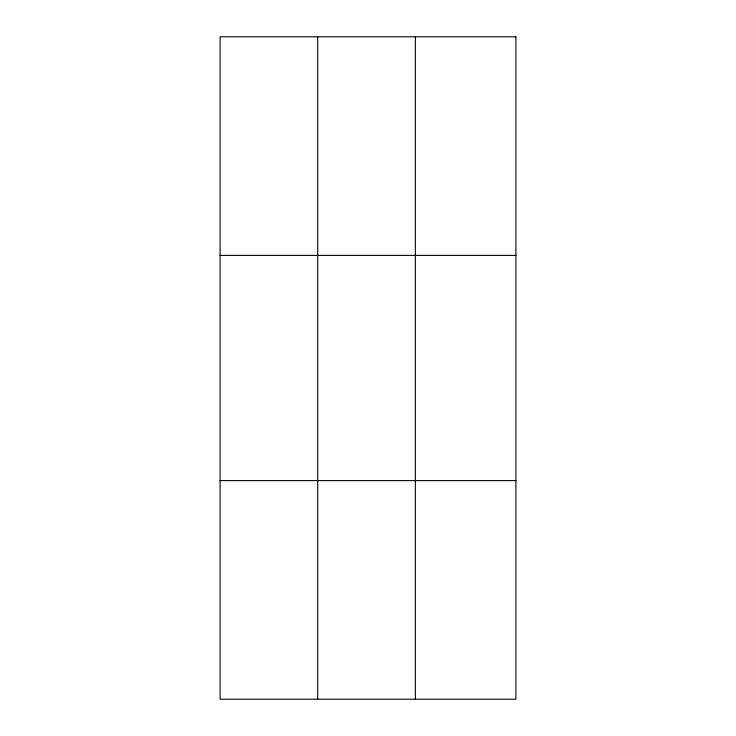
<?xml version="1.0" encoding="UTF-8"?>
<svg xmlns="http://www.w3.org/2000/svg" width="736" height="736" viewBox="0 0 736 736"><rect width="100%" height="100%" fill="white"/><g stroke="black" fill="none" stroke-linecap="round" stroke-linejoin="round"><path stroke-width="1.1" d="M317.704 36.8L317.704 699.2M415.343 36.8L415.343 699.2M220.064 255.392L515.936 255.392M220.064 480.608L515.936 480.608M515.936 36.8L515.936 699.2L220.064 699.2L220.064 36.8L515.936 36.8"/></g></svg>
